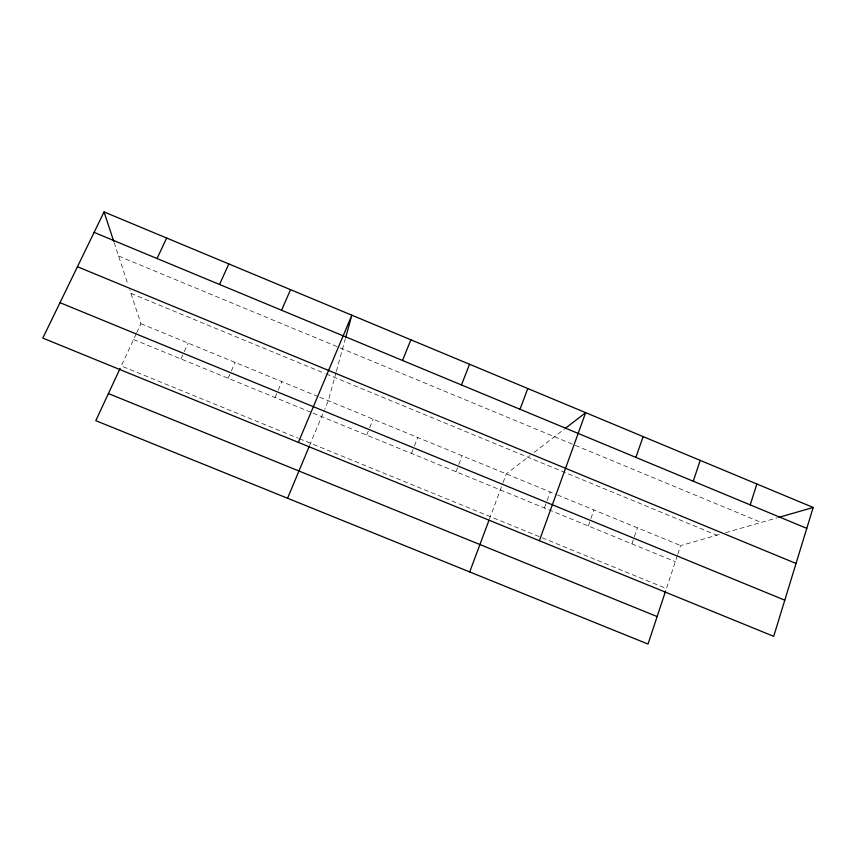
<?xml version="1.0" encoding="UTF-8"?>
<svg xmlns="http://www.w3.org/2000/svg" width="856" height="856" viewBox="0 0 856 856"><rect width="100%" height="100%" fill="white"/><g stroke="black" fill="none" stroke-linecap="round" stroke-linejoin="round"><path stroke-width="0.64" stroke-dasharray="4.28 3.21" d="M336.055 372.531L328.297 400.726L324.713 409.296M336.387 371.29L345.268 339.04M677.385 555.501L666.428 588.553L299.418 438.711M677.792 554.271L680.659 545.614L720.592 534.123M631.931 543.87L637.41 527.831M588.286 525.98L590.458 519.817M590.897 518.586L593.936 509.962M544.427 507.993L546.663 501.841M547.102 500.6L550.237 491.986M489.439 519.089L502.633 483.758M503.093 482.527L506.303 473.924L530.035 455.606M456.013 471.731L458.377 465.589M458.848 464.369L462.144 455.767M411.458 453.466L413.887 447.335M414.368 446.104L417.76 437.523M366.678 435.094L369.161 428.974M369.664 427.743L373.141 419.173M309.53 445.666L324.21 410.516M275.022 397.505L277.644 391.395M278.168 390.175L281.838 381.626M228.124 378.277L230.82 372.178M231.355 370.958L235.122 362.42M180.98 358.942L183.74 352.854M184.297 351.634L188.16 343.106M136.211 333.861L121.263 365.972L298.188 438.208M136.735 332.727L140.94 323.696L129.759 289.842M534.251 452.343L564.35 429.102M725.567 532.689L777.269 517.805M140.94 323.696L318.507 396.713M319.737 397.205L556.304 494.479M557.513 494.982L680.659 545.614M133.579 339.5L311.83 412.603M313.061 413.106L675.341 561.675M130.936 293.394L324.841 373.419M326.072 373.922L716.857 535.203M118.609 256.051L761.198 522.438M114.137 242.505L128.197 285.101"/><path stroke-width="1.28" d="M345.599 337.81L351.827 315.19L298.37 442.381M813.2 507.469L773.706 636.34L42.8 338.099L104.047 211.935L813.2 507.469L778.511 517.452M750.209 504.88L756.886 484.004M665.615 590.993L648.013 644.065L95.797 420.671L120.14 368.38M693.253 481.222L700.197 460.378M635.901 457.404L643.124 436.592M539.366 540.725L585.665 412.646L565.335 428.342M469.698 571.926L488.979 520.298M520.009 409.264L527.799 388.528M461.47 384.954L469.548 364.249M402.513 360.472L410.891 339.811M287.573 498.245L309.027 446.875M281.57 310.236L290.548 289.66M219.532 284.47L228.82 263.937M157.055 258.523L166.653 238.032M108.412 393.567L657.13 616.566M59.995 302.671L784.792 600.184M77.447 266.73L796.037 563.473M94.117 232.383L806.791 528.377M104.047 211.935L113.73 241.274"/></g></svg>
